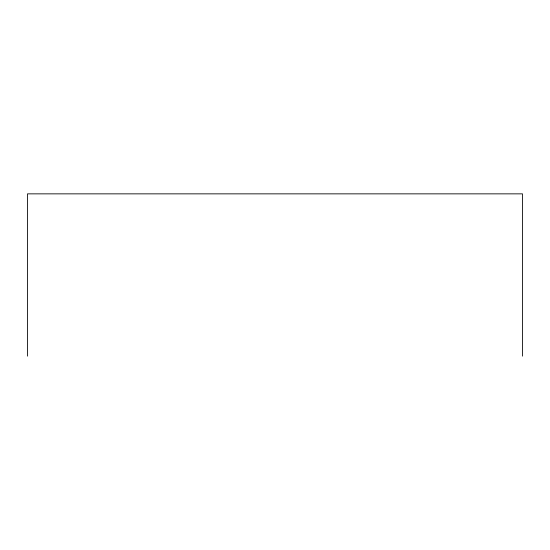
<?xml version="1.0" encoding="UTF-8"?>
<svg xmlns="http://www.w3.org/2000/svg" width="550" height="550" viewBox="0 0 550 550"><rect width="100%" height="100%" fill="white"/><g stroke="black" fill="none" stroke-linecap="round" stroke-linejoin="round"><path stroke-width="0.82" d="M522.5 356.146L522.5 193.854L27.5 193.854L27.5 356.146"/></g></svg>
